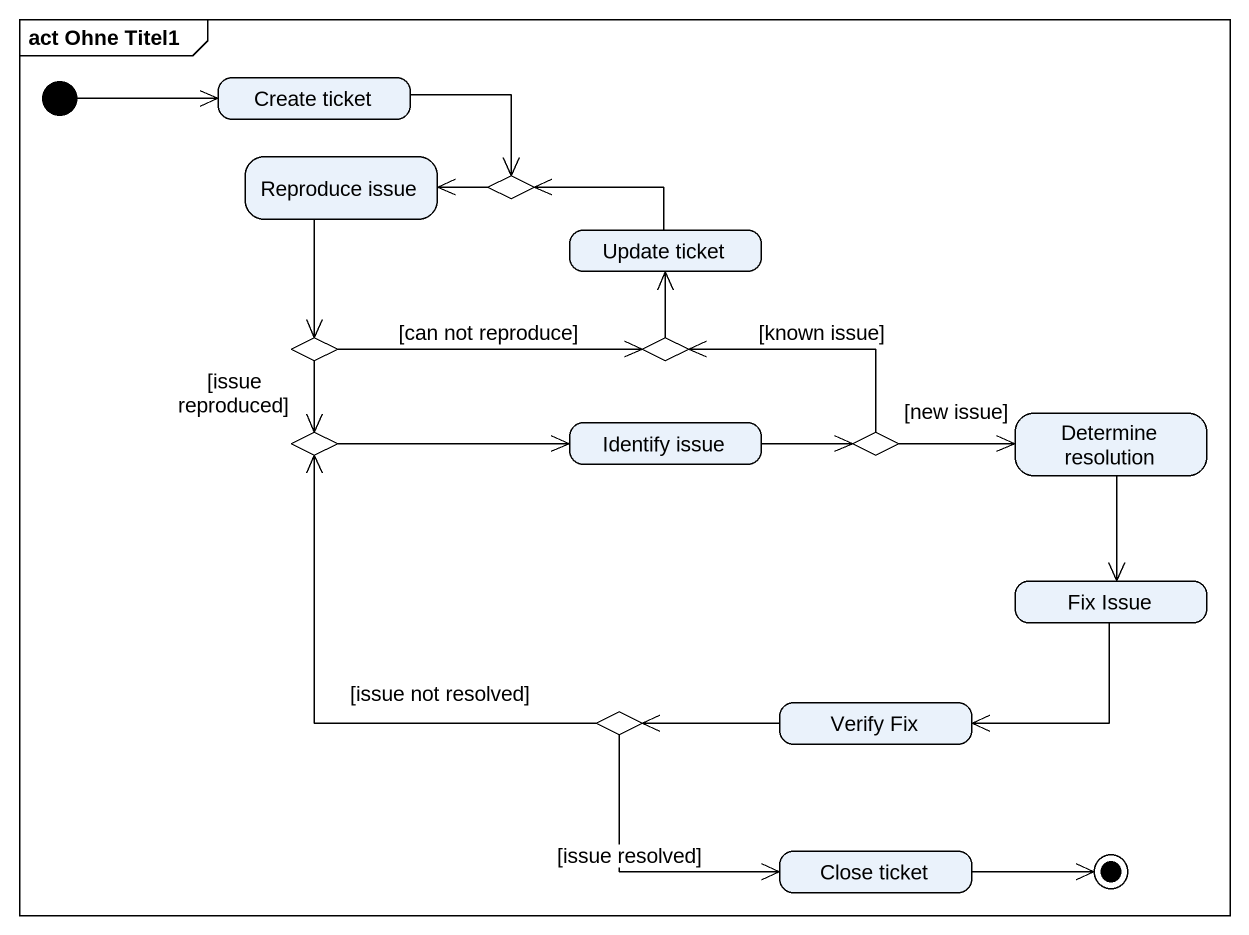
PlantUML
@startuml
mainframe act Ohne Titel1
hide empty description
state "Create ticket" as Create_ticket
state "Reproduce issue" as Reproduce_issue
state choice1 <<choice>>
state "Update ticket" as Update_ticket
state choice2 <<choice>>
state choice3 <<choice>>
state choice4 <<choice>>
state "Identify issue" as Identify_issue
state choice5 <<choice>>
state "Determine resolution" as Determine_resolution
state "Fix Issue" as Fix_Issue
state choice6 <<choice>>
state "Verify Fix" as Verify_Fix
state "Close ticket" as Close_ticket
[*] -right-> Create_ticket
Create_ticket -right-> choice1
Reproduce_issue --> choice2
choice1 -left-> Reproduce_issue
Update_ticket -left-> choice1
choice2 -right-> choice3 : [can not reproduce]
choice2 --> choice4 : [issue reproduced]
choice3 -up-> Update_ticket
choice4 -right-> Identify_issue
Identify_issue -right-> choice5
choice5 -left-> choice3 : [known issue]
choice5 -right-> Determine_resolution : [new issue]
Determine_resolution --> Fix_Issue
Fix_Issue -left-> Verify_Fix
choice6 -up-> choice4 : [issue not resolved]
choice6 -right-> Close_ticket : [issue resolved]
Verify_Fix -left-> choice6
Close_ticket -right-> [*]
@enduml
